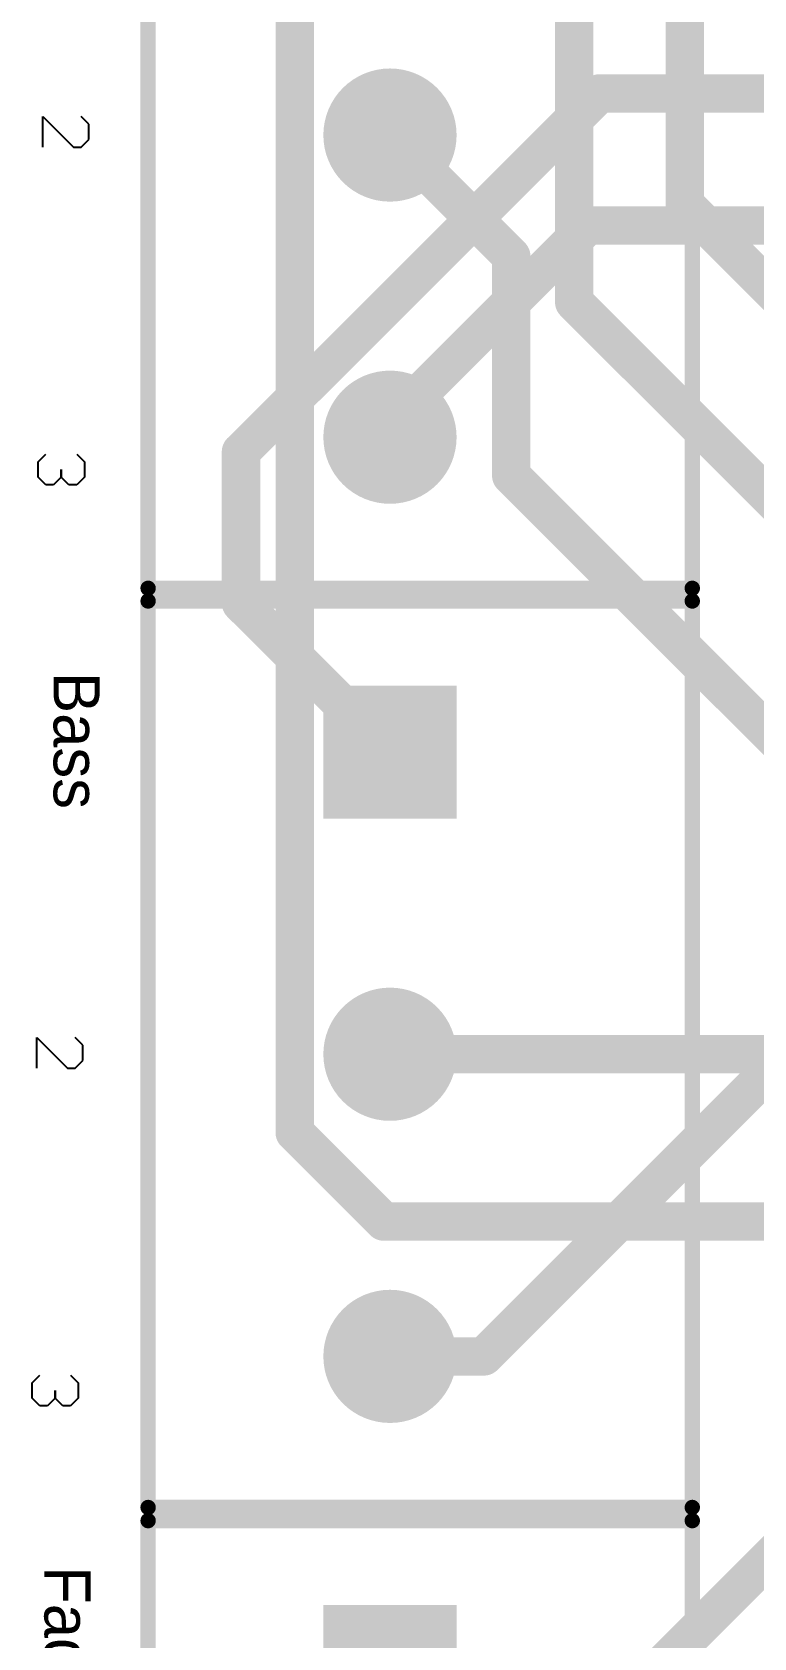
# Model space of a CAD drawing. Header units: millimetres. Extents: x 44 to 108.8, y 43.1 to 119.5.
# Drawn here: x 43.97 to 55.9, y 71.67 to 98.25 of the extents above; entities that cross this region are included whole.
import ezdxf

# ---------------------------------------------------------------- set-up
doc = ezdxf.new("R2010")
doc.units = ezdxf.units.MM
for name, color, linetype in [('BottomLayer', 5, 'Continuous'), ('BottomSolder', 6, 'Continuous'), ('MultiLayer', 9, 'Continuous'), ('TopLayer', 1, 'Continuous'), ('TopOverlay', 2, 'Continuous'), ('TopSolder', 216, 'Continuous')]:
    doc.layers.add(name, color=color, linetype=linetype)

# ---------------------------------------------------------------- blocks, each defined once
blk = doc.blocks.new('_______3_1')
at = {"layer": 'BottomLayer', "const_width": 1}
for points in [[(4.5, 0, 1), (5.5, 0, 1)], [(9.5, 0, 1), (10.5, 0, 1)]]:
    blk.add_lwpolyline(points, format="xyb", close=True, dxfattribs=at)
at = {"layer": 'BottomLayer'}
blk.add_solid([(-1, -1), (1, -1), (-1, 1), (1, 1)], dxfattribs=at)
at = {"layer": 'BottomSolder', "const_width": 1.102}
for points in [[(4.449, 0, 1), (5.551, 0, 1)], [(9.449, 0, 1), (10.551, 0, 1)]]:
    blk.add_lwpolyline(points, format="xyb", close=True, dxfattribs=at)
at = {"layer": 'BottomSolder'}
blk.add_solid([(-1.102, -1.102), (1.102, -1.102), (-1.102, 1.102), (1.102, 1.102)], dxfattribs=at)
at = {"layer": 'MultiLayer', "const_width": 1}
for points in [[(4.5, 0, 1), (5.5, 0, 1)], [(9.5, 0, 1), (10.5, 0, 1)]]:
    blk.add_lwpolyline(points, format="xyb", close=True, dxfattribs=at)
at = {"layer": 'MultiLayer'}
blk.add_solid([(-1, -1), (1, -1), (-1, 1), (1, 1)], dxfattribs=at)
at = {"layer": 'TopLayer', "const_width": 1}
for points in [[(4.5, 0, 1), (5.5, 0, 1)], [(9.5, 0, 1), (10.5, 0, 1)]]:
    blk.add_lwpolyline(points, format="xyb", close=True, dxfattribs=at)
at = {"layer": 'TopLayer'}
blk.add_solid([(-1, -1), (1, -1), (-1, 1), (1, 1)], dxfattribs=at)
at = {"layer": 'TopOverlay', "const_width": 0.254}
for points in [[(12.5, 5), (-2.5, 5)], [(-2.5, -4), (-2.5, 5)], [(12.5, -4), (12.5, 5)], [(12.5, -4), (-2.5, -4)]]:
    blk.add_lwpolyline(points, dxfattribs=at)
at = {"layer": 'TopOverlay', "const_width": 0.127}
for points in [[(-2.564, 5, 1), (-2.437, 5, 1)], [(-2.564, 5, 1), (-2.437, 5, 1)], [(12.437, 5, 1), (12.564, 5, 1)], [(12.437, 5, 1), (12.564, 5, 1)], [(-2.564, -4, 1), (-2.437, -4, 1)], [(-2.564, -4, 1), (-2.437, -4, 1)], [(12.437, -4, 1), (12.564, -4, 1)], [(12.437, -4, 1), (12.564, -4, 1)]]:
    blk.add_lwpolyline(points, format="xyb", close=True, dxfattribs=at)
at = {"layer": 'TopSolder', "const_width": 1.102}
for points in [[(4.449, 0, 1), (5.551, 0, 1)], [(9.449, 0, 1), (10.551, 0, 1)]]:
    blk.add_lwpolyline(points, format="xyb", close=True, dxfattribs=at)
at = {"layer": 'TopSolder'}
blk.add_solid([(-1.102, -1.102), (1.102, -1.102), (-1.102, 1.102), (1.102, 1.102)], dxfattribs=at)
blk = doc.blocks.new('_______3_3')
at = {"layer": 'BottomLayer', "const_width": 1}
for points in [[(4.5, 0, 1), (5.5, 0, 1)], [(9.5, 0, 1), (10.5, 0, 1)]]:
    blk.add_lwpolyline(points, format="xyb", close=True, dxfattribs=at)
at = {"layer": 'BottomLayer'}
blk.add_solid([(-1, -1), (1, -1), (-1, 1), (1, 1)], dxfattribs=at)
at = {"layer": 'BottomSolder', "const_width": 1.102}
for points in [[(4.449, 0, 1), (5.551, 0, 1)], [(9.449, 0, 1), (10.551, 0, 1)]]:
    blk.add_lwpolyline(points, format="xyb", close=True, dxfattribs=at)
at = {"layer": 'BottomSolder'}
blk.add_solid([(-1.102, -1.102), (1.102, -1.102), (-1.102, 1.102), (1.102, 1.102)], dxfattribs=at)
at = {"layer": 'MultiLayer', "const_width": 1}
for points in [[(4.5, 0, 1), (5.5, 0, 1)], [(9.5, 0, 1), (10.5, 0, 1)]]:
    blk.add_lwpolyline(points, format="xyb", close=True, dxfattribs=at)
at = {"layer": 'MultiLayer'}
blk.add_solid([(-1, -1), (1, -1), (-1, 1), (1, 1)], dxfattribs=at)
at = {"layer": 'TopLayer', "const_width": 1}
for points in [[(4.5, 0, 1), (5.5, 0, 1)], [(9.5, 0, 1), (10.5, 0, 1)]]:
    blk.add_lwpolyline(points, format="xyb", close=True, dxfattribs=at)
at = {"layer": 'TopLayer'}
blk.add_solid([(-1, -1), (1, -1), (-1, 1), (1, 1)], dxfattribs=at)
at = {"layer": 'TopOverlay', "const_width": 0.254}
for points in [[(12.5, 5), (-2.5, 5)], [(-2.5, -4), (-2.5, 5)], [(12.5, -4), (12.5, 5)], [(12.5, -4), (-2.5, -4)]]:
    blk.add_lwpolyline(points, dxfattribs=at)
at = {"layer": 'TopOverlay', "const_width": 0.127}
for points in [[(-2.564, 5, 1), (-2.437, 5, 1)], [(-2.564, 5, 1), (-2.437, 5, 1)], [(12.437, 5, 1), (12.564, 5, 1)], [(12.437, 5, 1), (12.564, 5, 1)], [(-2.564, -4, 1), (-2.437, -4, 1)], [(-2.564, -4, 1), (-2.437, -4, 1)], [(12.437, -4, 1), (12.564, -4, 1)], [(12.437, -4, 1), (12.564, -4, 1)]]:
    blk.add_lwpolyline(points, format="xyb", close=True, dxfattribs=at)
at = {"layer": 'TopSolder', "const_width": 1.102}
for points in [[(4.449, 0, 1), (5.551, 0, 1)], [(9.449, 0, 1), (10.551, 0, 1)]]:
    blk.add_lwpolyline(points, format="xyb", close=True, dxfattribs=at)
at = {"layer": 'TopSolder'}
blk.add_solid([(-1.102, -1.102), (1.102, -1.102), (-1.102, 1.102), (1.102, 1.102)], dxfattribs=at)
blk = doc.blocks.new('_______3_5')
at = {"layer": 'BottomLayer', "const_width": 1}
for points in [[(4.5, 0, 1), (5.5, 0, 1)], [(9.5, 0, 1), (10.5, 0, 1)]]:
    blk.add_lwpolyline(points, format="xyb", close=True, dxfattribs=at)
at = {"layer": 'BottomLayer'}
blk.add_solid([(-1, -1), (1, -1), (-1, 1), (1, 1)], dxfattribs=at)
at = {"layer": 'BottomSolder', "const_width": 1.102}
for points in [[(4.449, 0, 1), (5.551, 0, 1)], [(9.449, 0, 1), (10.551, 0, 1)]]:
    blk.add_lwpolyline(points, format="xyb", close=True, dxfattribs=at)
at = {"layer": 'BottomSolder'}
blk.add_solid([(-1.102, -1.102), (1.102, -1.102), (-1.102, 1.102), (1.102, 1.102)], dxfattribs=at)
at = {"layer": 'MultiLayer', "const_width": 1}
for points in [[(4.5, 0, 1), (5.5, 0, 1)], [(9.5, 0, 1), (10.5, 0, 1)]]:
    blk.add_lwpolyline(points, format="xyb", close=True, dxfattribs=at)
at = {"layer": 'MultiLayer'}
blk.add_solid([(-1, -1), (1, -1), (-1, 1), (1, 1)], dxfattribs=at)
at = {"layer": 'TopLayer', "const_width": 1}
for points in [[(4.5, 0, 1), (5.5, 0, 1)], [(9.5, 0, 1), (10.5, 0, 1)]]:
    blk.add_lwpolyline(points, format="xyb", close=True, dxfattribs=at)
at = {"layer": 'TopLayer'}
blk.add_solid([(-1, -1), (1, -1), (-1, 1), (1, 1)], dxfattribs=at)
at = {"layer": 'TopOverlay', "const_width": 0.254}
for points in [[(12.5, 5), (-2.5, 5)], [(-2.5, -4), (-2.5, 5)], [(12.5, -4), (12.5, 5)], [(12.5, -4), (-2.5, -4)]]:
    blk.add_lwpolyline(points, dxfattribs=at)
at = {"layer": 'TopOverlay', "const_width": 0.127}
for points in [[(-2.564, 5, 1), (-2.437, 5, 1)], [(-2.564, 5, 1), (-2.437, 5, 1)], [(12.437, 5, 1), (12.564, 5, 1)], [(12.437, 5, 1), (12.564, 5, 1)], [(-2.564, -4, 1), (-2.437, -4, 1)], [(-2.564, -4, 1), (-2.437, -4, 1)], [(12.437, -4, 1), (12.564, -4, 1)], [(12.437, -4, 1), (12.564, -4, 1)]]:
    blk.add_lwpolyline(points, format="xyb", close=True, dxfattribs=at)
at = {"layer": 'TopSolder', "const_width": 1.102}
for points in [[(4.449, 0, 1), (5.551, 0, 1)], [(9.449, 0, 1), (10.551, 0, 1)]]:
    blk.add_lwpolyline(points, format="xyb", close=True, dxfattribs=at)
at = {"layer": 'TopSolder'}
blk.add_solid([(-1.102, -1.102), (1.102, -1.102), (-1.102, 1.102), (1.102, 1.102)], dxfattribs=at)

msp = doc.modelspace()

# ---------------------------------------------------------------- linework, layer by layer
at = {"layer": 'BottomLayer', "const_width": 0.635}
for points in [[(48.311, 80.035), (48.311, 110.181)], [(54.762, 95.402), (54.762, 101.879)], [(52.934, 93.777), (52.934, 98.577)], [(49.886, 96.542), (51.892, 94.535)], [(49.886, 96.542), (49.886, 96.542)], [(54.762, 95.402), (58.141, 92.024)], [(51.892, 90.907), (51.892, 94.535)], [(52.934, 93.777), (58.166, 88.544)], [(51.892, 90.907), (59.639, 83.16)], [(49.886, 81.331), (67.081, 81.331)], [(48.311, 80.035), (49.784, 78.562)], [(49.784, 78.562), (69.571, 78.562)], [(51.765, 68.605), (57.201, 74.041)]]:
    msp.add_lwpolyline(points, dxfattribs=at)
at = {"layer": 'BottomLayer', "const_width": 0.318}
for points in [[(49.727, 96.542, 1), (50.044, 96.542, 1)], [(49.727, 96.542, 1), (50.044, 96.542, 1)], [(49.727, 96.542, 1), (50.044, 96.542, 1)], [(54.604, 95.402, 1), (54.921, 95.402, 1)], [(54.604, 95.402, 1), (54.921, 95.402, 1)], [(51.733, 94.535, 1), (52.051, 94.535, 1)], [(51.733, 94.535, 1), (52.051, 94.535, 1)], [(52.775, 93.777, 1), (53.092, 93.777, 1)], [(52.775, 93.777, 1), (53.092, 93.777, 1)], [(51.733, 90.907, 1), (52.051, 90.907, 1)], [(51.733, 90.907, 1), (52.051, 90.907, 1)], [(49.727, 81.331, 1), (50.044, 81.331, 1)], [(48.152, 80.035, 1), (48.47, 80.035, 1)], [(48.152, 80.035, 1), (48.47, 80.035, 1)], [(49.625, 78.562, 1), (49.943, 78.562, 1)], [(49.625, 78.562, 1), (49.943, 78.562, 1)]]:
    msp.add_lwpolyline(points, format="xyb", close=True, dxfattribs=at)
at = {"layer": 'TopLayer', "const_width": 0.635}
for points in [[(47.422, 91.3), (53.353, 97.231)], [(53.353, 97.231), (59.229, 97.231)], [(49.886, 91.77), (53.162, 95.047)], [(53.162, 95.047), (60.198, 95.047)], [(49.886, 91.542), (49.886, 91.77)], [(47.422, 88.795), (47.422, 91.3)], [(47.422, 88.795), (49.886, 86.331)], [(51.439, 76.331), (59.174, 84.066)], [(49.886, 76.331), (51.439, 76.331)]]:
    msp.add_lwpolyline(points, dxfattribs=at)
at = {"layer": 'TopLayer', "const_width": 0.318}
for points in [[(53.194, 97.231, 1), (53.512, 97.231, 1)], [(53.194, 97.231, 1), (53.512, 97.231, 1)], [(53.003, 95.047, 1), (53.321, 95.047, 1)], [(53.003, 95.047, 1), (53.321, 95.047, 1)], [(49.727, 91.77, 1), (50.044, 91.77, 1)], [(49.727, 91.77, 1), (50.044, 91.77, 1)], [(49.727, 91.542, 1), (50.044, 91.542, 1)], [(47.263, 91.3, 1), (47.581, 91.3, 1)], [(47.263, 91.3, 1), (47.581, 91.3, 1)], [(47.263, 88.795, 1), (47.581, 88.795, 1)], [(47.263, 88.795, 1), (47.581, 88.795, 1)], [(49.727, 86.331, 1), (50.044, 86.331, 1)], [(49.727, 76.331, 1), (50.044, 76.331, 1)], [(51.28, 76.331, 1), (51.598, 76.331, 1)], [(51.28, 76.331, 1), (51.598, 76.331, 1)]]:
    msp.add_lwpolyline(points, format="xyb", close=True, dxfattribs=at)
at = {"layer": 'TopOverlay'}
for p, q in [((44.145, 96.342), (44.145, 96.85)), ((44.145, 96.85), (44.653, 96.342)), ((44.907, 96.723), (44.78, 96.85)), ((44.78, 96.342), (44.907, 96.469)), ((44.907, 96.469), (44.907, 96.723)), ((44.653, 96.342), (44.78, 96.342)), ((44.069, 91.135), (44.196, 91.262)), ((44.704, 91.262), (44.831, 91.135)), ((44.069, 90.881), (44.069, 91.135)), ((44.196, 90.754), (44.069, 90.881)), ((44.45, 90.881), (44.323, 90.754)), ((44.45, 90.881), (44.45, 91.008)), ((44.45, 91.008), (44.45, 90.881)), ((44.577, 90.754), (44.45, 90.881)), ((44.831, 90.881), (44.704, 90.754)), ((44.831, 91.135), (44.831, 90.881)), ((44.323, 90.754), (44.196, 90.754)), ((44.704, 90.754), (44.577, 90.754)), ((44.044, 81.102), (44.044, 81.61)), ((44.044, 81.61), (44.551, 81.102)), ((44.805, 81.483), (44.678, 81.61)), ((44.805, 81.229), (44.805, 81.483)), ((44.551, 81.102), (44.678, 81.102)), ((44.678, 81.102), (44.805, 81.229)), ((43.967, 75.895), (44.094, 76.022)), ((44.602, 76.022), (44.729, 75.895)), ((43.967, 75.641), (43.967, 75.895)), ((44.348, 75.641), (44.348, 75.768)), ((44.348, 75.768), (44.348, 75.641)), ((44.729, 75.895), (44.729, 75.641)), ((44.094, 75.514), (43.967, 75.641)), ((44.221, 75.514), (44.094, 75.514)), ((44.348, 75.641), (44.221, 75.514)), ((44.475, 75.514), (44.348, 75.641)), ((44.602, 75.514), (44.475, 75.514)), ((44.729, 75.641), (44.602, 75.514))]:
    msp.add_line(p, q, dxfattribs=at)

# ---------------------------------------------------------------- block references
at = {"rotation": 270}
for name, p in [('_______3_5', (49.886, 101.542)), ('_______3_3', (49.886, 86.331)), ('_______3_1', (49.886, 71.112))]:
    msp.add_blockref(name, p, dxfattribs=at)

# ---------------------------------------------------------------- texts
at = {"layer": 'TopOverlay'}
for s, p in [('Bass', (44.323, 87.655)), ('Fader', (44.171, 72.859))]:
    msp.add_text(s, height=0.762, rotation=270, dxfattribs=at).set_placement(p)

doc.saveas('drawing.dxf')
